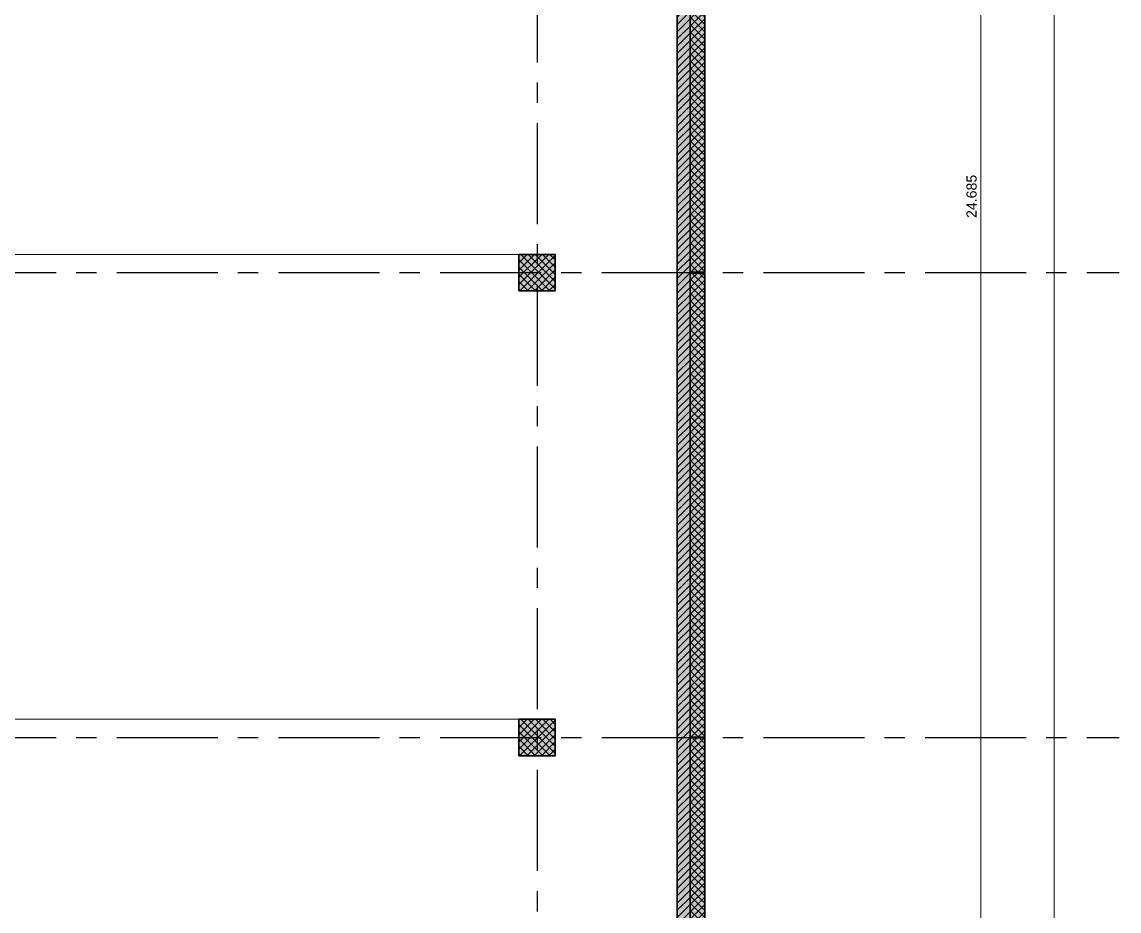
# Model space of a CAD drawing. Header units: millimetres. Extents: x -5 to 111, y -3 to 86.
# Drawn here: x 76.23 to 89.8, y 53.25 to 64.25 of the extents above; entities that cross this region are included whole.
import ezdxf

# ---------------------------------------------------------------- set-up
doc = ezdxf.new("R2010")
doc.units = ezdxf.units.MM
doc.linetypes.add('MITTE', pattern=[2, 1.25, -0.25, 0.25, -0.25])
for name, color, linetype, lineweight in [('A1------D-', 9, 'Continuous', 18), ('A1E00---E-', 3, 'MITTE', 25), ('A1E2----E-', 4, 'Continuous', 35), ('A1E2----H-', 5, 'Continuous', 18), ('A1E4----E-', 4, 'Continuous', 35), ('A1E4----H-', 5, 'Continuous', 18), ('A1Z21---E-', 210, 'Continuous', 18), ('A1Z23---E-', 214, 'Continuous', 18)]:
    doc.layers.add(name, color=color, linetype=linetype, lineweight=lineweight)
doc.layers.add('A1------H-', color=8, linetype='Continuous')
doc.styles.add('ARIAL', font='ARIAL.TTF')
doc.dimstyles.new('MST1_50m', dxfattribs={"dimtxt": 0.125, "dimasz": 0.05, "dimexe": 0.05, "dimexo": 0.1, "dimgap": 0.05, "dimtad": 1, "dimdec": 3, "dimzin": 9, "dimdsep": 46, "dimtxsty": 'ARIAL', "dimblk": 'ORIGIN', "dimcen": 0, "dimse1": 1, "dimse2": 1, "dimclrd": 256, "dimclre": 256, "dimclrt": 256, "dimadec": 0, "dimazin": 0, "dimtfac": 1, "dimtdec": 3, "dimtix": 1, "dimtmove": 0, "dimatfit": 3, "dimldrblk": 'ORIGIN', "dimfxl": 0, "dimlwd": -1, "dimlwe": -1, "dimarcsym": 0})

# ---------------------------------------------------------------- blocks, each defined once
blk = doc.blocks.new('_Origin')
at = {"color": 0, "linetype": 'ByBlock', "lineweight": -2}
blk.add_line((0, 0), (-1, 0), dxfattribs=at)
for points in [[(0, 0), (0, 1)], [(0, 0), (0, -1)]]:
    blk.add_lwpolyline(points)
blk.add_circle((0, 0), 0.5, dxfattribs=at)
blk = doc.blocks.new('*D236')
at = {"layer": 'A1------D-', "transparency": 16777216}
blk.add_line((88.09, 49.8), (88.09, 74.385), dxfattribs=at)
at = {"layer": 'Defpoints', "color": 0, "transparency": 16777216}
for p in [(84.335, 74.435), (88.09, 74.435), (84.335, 49.75)]:
    blk.add_point(p, dxfattribs=at)
at = {"layer": 'A1------D-', "transparency": 16777216, "xscale": 0.05, "yscale": 0.05, "zscale": 0.05}
for p, rotation in [((88.09, 74.435), 90), ((88.09, 49.75), 270)]:
    blk.add_blockref('_Origin', p, dxfattribs=dict(at, rotation=rotation))
at = {"layer": 'A1------D-', "transparency": 16777216, "insert": (87.976, 62.093), "char_height": 0.125, "attachment_point": 5, "rotation": 90, "style": 'ARIAL'}
blk.add_mtext('24.685', dxfattribs=at)
blk = doc.blocks.new('*D239')
at = {"layer": 'A1------D-', "transparency": 16777216}
blk.add_line((88.998, 8.2), (88.998, 74.725), dxfattribs=at)
at = {"layer": 'Defpoints', "color": 0, "transparency": 16777216}
for p in [(84.675, 74.775), (88.998, 74.775), (45.31, 8.15)]:
    blk.add_point(p, dxfattribs=at)
at = {"layer": 'A1------D-', "transparency": 16777216, "xscale": 0.05, "yscale": 0.05, "zscale": 0.05}
for p, rotation in [((88.998, 74.775), 90), ((88.998, 8.15), 270)]:
    blk.add_blockref('_Origin', p, dxfattribs=dict(at, rotation=rotation))
at = {"layer": 'A1------D-', "transparency": 16777216, "insert": (88.884, 41.463), "char_height": 0.125, "attachment_point": 5, "rotation": 90, "style": 'ARIAL'}
blk.add_mtext('66.625', dxfattribs=at)
blk = doc.blocks.new('2011.DM.04.002H', base_point=(37.825, 21.125))
at = {"layer": 'A1Z21---E-'}
for points in [[(84.335, 19.115), (84.335, 43.8), (82.825, 43.8), (82.825, 43.675), (81.95, 43.675), (81.95, 49.875), (82.825, 49.875), (82.825, 49.75), (84.335, 49.75), (84.335, 74.435), (37.577, 74.435)], [(37.573, 61.375), (82.825, 61.375), (82.825, 60.925), (82.375, 60.925), (82.375, 61.375), (75.35, 61.375), (75.35, 60.925), (74.85, 60.925), (74.85, 61.375), (67.85, 61.375), (67.85, 60.925), (67.35, 60.925), (67.35, 61.375), (60.35, 61.375)], [(37.56, 55.625), (82.825, 55.625), (82.825, 55.175), (82.375, 55.175), (82.375, 55.625), (75.35, 55.625), (75.35, 55.175), (74.85, 55.175), (74.85, 55.625), (67.85, 55.625), (67.85, 55.175), (67.35, 55.175), (67.35, 55.625), (60.35, 55.625)]]:
    blk.add_lwpolyline(points, dxfattribs=at)
at = {"layer": 'A1Z21---E-', "style": 'ARIAL', "flags": 1}
blk.add_attdef('C_NUMBER', (37.825, 21.125), '', height=10, dxfattribs=at)

msp = doc.modelspace()

# ---------------------------------------------------------------- hatches: boundary and pattern name
at = {"layer": 'A1------H-'}
for points in [[(84.335, 74.435), (37.5, 74.435), (30.23, 74.435), (30.23, 74.595), (84.495, 74.595), (84.495, 49.75), (84.335, 49.75)], [(84.495, 66.895), (84.675, 66.895), (84.675, 61.155), (84.495, 61.155)], [(82.375, 60.925), (82.825, 60.925), (82.825, 61.375), (82.375, 61.375)], [(82.375, 60.925), (82.825, 60.925), (82.825, 61.375), (82.375, 61.375)], [(84.495, 61.145), (84.675, 61.145), (84.675, 55.405), (84.495, 55.405)], [(82.375, 55.175), (82.825, 55.175), (82.825, 55.625), (82.375, 55.625)], [(82.375, 55.175), (82.825, 55.175), (82.825, 55.625), (82.375, 55.625)], [(84.495, 55.395), (84.675, 55.395), (84.675, 49.655), (84.495, 49.655)]]:
    msp.add_hatch(color=256, dxfattribs=at).paths.add_polyline_path(points)
at = {"layer": 'A1E2----H-'}
h = msp.add_hatch(dxfattribs=at)
h.set_pattern_fill('ANSI37', color=256, scale=0.02, style=0)
h.paths.add_polyline_path([(82.375, 60.925), (82.825, 60.925), (82.825, 61.375), (82.375, 61.375)])
h = msp.add_hatch(dxfattribs=at)
h.set_pattern_fill('ANSI37', color=256, scale=0.02, style=0)
h.paths.add_polyline_path([(82.375, 60.925), (82.825, 60.925), (82.825, 61.375), (82.375, 61.375)])
h = msp.add_hatch(dxfattribs=at)
h.set_pattern_fill('ANSI37', color=256, scale=0.02, style=0)
h.paths.add_polyline_path([(82.375, 55.175), (82.825, 55.175), (82.825, 55.625), (82.375, 55.625)])
h = msp.add_hatch(dxfattribs=at)
h.set_pattern_fill('ANSI37', color=256, scale=0.02, style=0)
h.paths.add_polyline_path([(82.375, 55.175), (82.825, 55.175), (82.825, 55.625), (82.375, 55.625)])
at = {"layer": 'A1E4----H-'}
h = msp.add_hatch(dxfattribs=at)
h.set_pattern_fill('ANSI31', color=256, scale=0.02, style=0)
h.paths.add_polyline_path([(84.335, 74.435), (37.5, 74.435), (30.23, 74.435), (30.23, 74.595), (84.495, 74.595), (84.495, 49.75), (84.335, 49.75)])
h = msp.add_hatch(dxfattribs=at)
h.set_pattern_fill('ANSI37', color=256, scale=0.02, style=0)
h.paths.add_polyline_path([(84.495, 61.155), (84.495, 66.895), (84.675, 66.895), (84.675, 61.155)])
h = msp.add_hatch(dxfattribs=at)
h.set_pattern_fill('ANSI37', color=256, scale=0.02, style=0)
h.paths.add_polyline_path([(84.495, 55.405), (84.495, 61.145), (84.675, 61.145), (84.675, 55.405)])
h = msp.add_hatch(dxfattribs=at)
h.set_pattern_fill('ANSI37', color=256, scale=0.02, style=0)
h.paths.add_polyline_path([(84.495, 49.655), (84.495, 55.395), (84.675, 55.395), (84.675, 49.655)])

# ---------------------------------------------------------------- linework, layer by layer
at = {"layer": 'A1E00---E-'}
for p, q in [((82.6, 79), (82.6, 14.9776)), ((1.4, 61.15), (89.8, 61.15)), ((1.4, 55.4), (89.8, 55.4))]:
    msp.add_line(p, q, dxfattribs=at)
at = {"layer": 'A1E2----E-', "flags": 128}
for points in [[(82.375, 60.925), (82.825, 60.925), (82.825, 61.375), (82.375, 61.375), (82.375, 60.925)], [(82.375, 60.925), (82.825, 60.925), (82.825, 61.375), (82.375, 61.375), (82.375, 60.925)], [(82.375, 55.175), (82.825, 55.175), (82.825, 55.625), (82.375, 55.625), (82.375, 55.175)], [(82.375, 55.175), (82.825, 55.175), (82.825, 55.625), (82.375, 55.625), (82.375, 55.175)]]:
    msp.add_lwpolyline(points, dxfattribs=at)
at = {"layer": 'A1E4----E-'}
for points in [[(84.335, 74.435), (37.5, 74.435), (30.23, 74.435), (30.23, 74.595), (84.495, 74.595), (84.495, 49.75), (84.335, 49.75)], [(84.495, 66.895), (84.675, 66.895), (84.675, 61.155), (84.495, 61.155)], [(84.495, 61.145), (84.675, 61.145), (84.675, 55.405), (84.495, 55.405)], [(84.495, 55.395), (84.675, 55.395), (84.675, 49.655), (84.495, 49.655)]]:
    msp.add_lwpolyline(points, close=True, dxfattribs=at)
at = {"layer": 'A1Z23---E-'}
msp.add_lwpolyline([(52.0028, 18.775), (84.675, 18.775), (84.675, 47.1008), (83.425, 47.1008), (83.425, 45.455), (83.2, 45.455), (83.2, 48.1583), (83.425, 48.1583), (83.425, 47.1008), (84.675, 47.1008), (84.675, 74.775), (30.23, 74.775)], dxfattribs=at)

# ---------------------------------------------------------------- block references
at = {"layer": 'A1Z21---E-'}
msp.add_blockref('2011.DM.04.002H', (37.825, 21.125), dxfattribs=at)

# ---------------------------------------------------------------- dimensions: what is measured, and where the dimension line sits
at = {"layer": 'A1------D-'}
for base, p1, p2, picture, middle in [((88.9977, 74.775), (45.31, 8.15), (84.675, 74.775), '*D239', (88.8839, 41.4625)), ((88.0899, 74.435), (84.335, 49.75), (84.335, 74.435), '*D236', (87.9761, 62.0925))]:
    dim = msp.add_linear_dim(base=base, p1=p1, p2=p2, angle=90, dimstyle='MST1_50m', dxfattribs=at)
    dim.commit()
    dim.dimension.update_dxf_attribs({"geometry": picture, "text_midpoint": middle})

doc.saveas('drawing.dxf')
